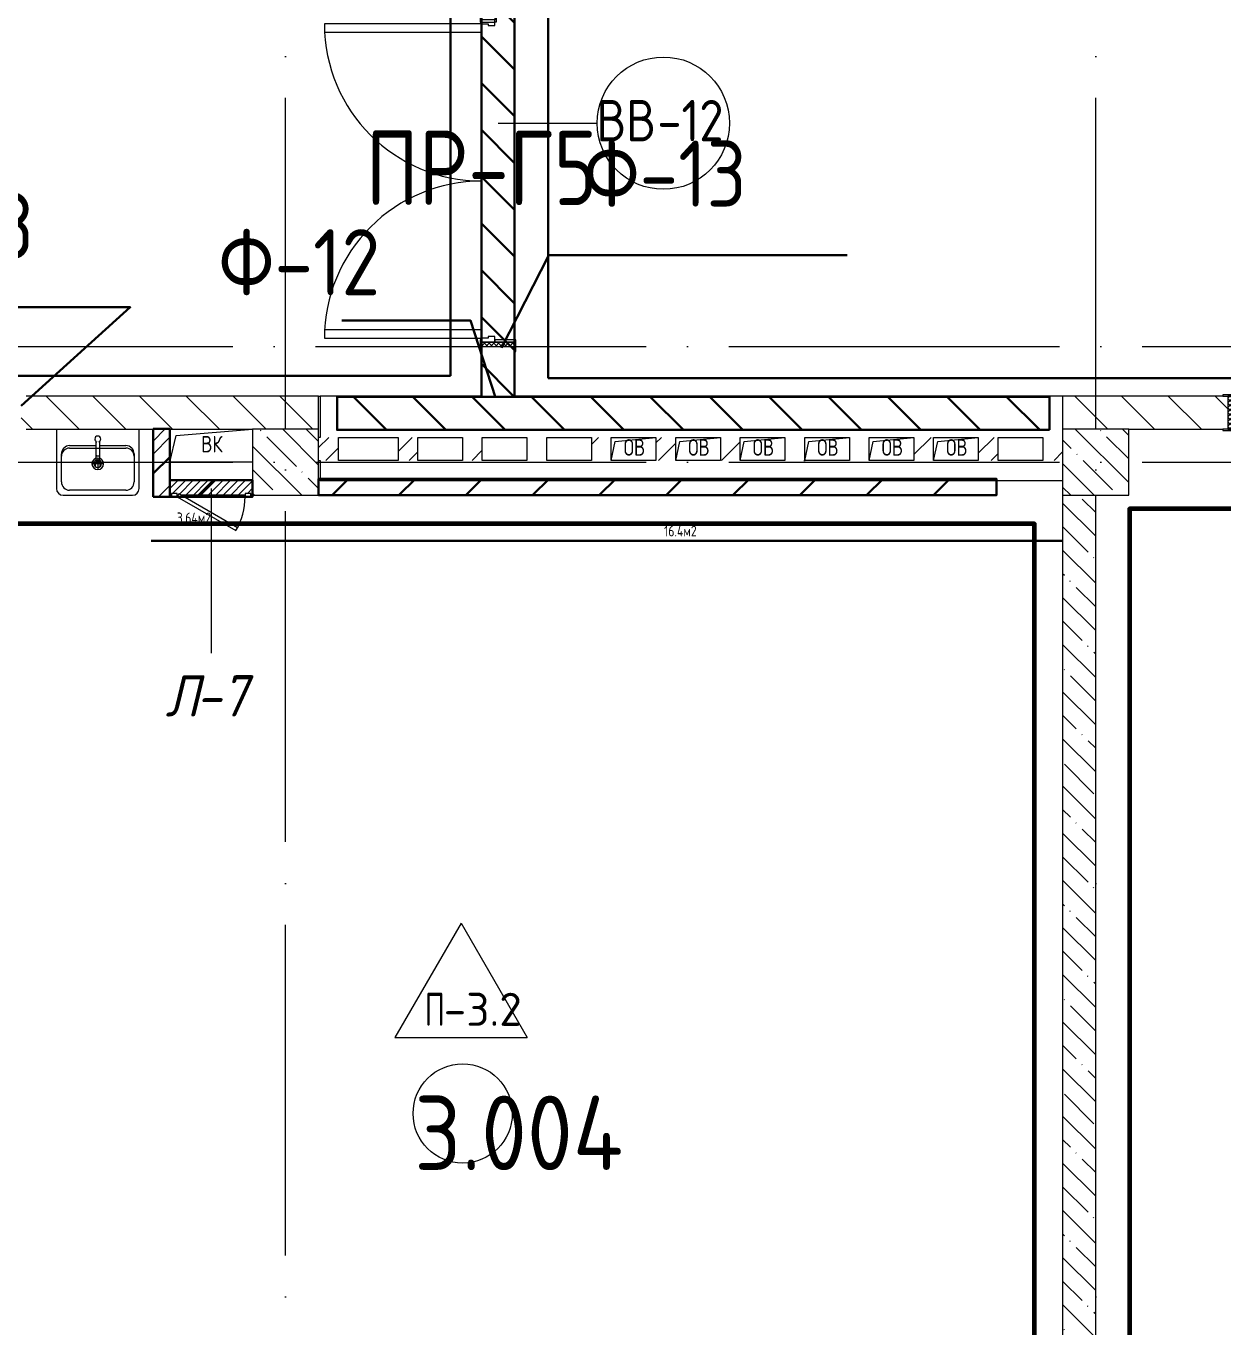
# Model space of a CAD drawing. Header units: millimetres. Extents: x -592259 to 288321, y -552984 to 293768.
# Drawn here: x 26492 to 33732, y -213496 to -205629 of the extents above; entities that cross this region are included whole.
import ezdxf

# ---------------------------------------------------------------- set-up
doc = ezdxf.new("R2010")
doc.units = ezdxf.units.MM
doc.linetypes.add('ADSK_Линия сетки', pattern=[2500, 2000, -250, 0, -250])
for name, color, linetype, lineweight in [('0) блоки', 6, 'Continuous', 30), ('0.3) ПГП 6 вып', 4, 'Continuous', 30), ('2)Фарх готовы', 3, 'Continuous', 30), ('2)Фархверки', 40, 'Continuous', 30), ('3) Перемычки готовы', 3, 'Continuous', 30), ('4) Штукатурка', 6, 'Continuous', 30), ('4.6) Швы', 6, 'Continuous', 30), ('4.7) Штук. 6 вып.', 6, 'Continuous', 30), ('6.1) Шпаклевка 5 вып.', 160, 'Continuous', 60), ('A-AREA-____-IDEN', 250, 'Continuous', 9), ('A-DETL-GENF-OTLN', 250, 'Continuous', 5), ('A-DOOR-____-IDEN', 250, 'Continuous', 9), ('A-DOOR-____-MCUT', 250, 'Continuous', 5), ('A-DOOR-____-OTLN', 250, 'Continuous', 5), ('A-DOOR-FRAM-MCUT', 250, 'Continuous', 5), ('A-DOOR-FRAM-OTLN', 250, 'Continuous', 5), ('A-DOOR-GLAZ-MCUT', 250, 'Continuous', 5), ('A-FLOR-____-IDEN', 250, 'Continuous', 9), ('A-FLOR-____-OTLN', 250, 'Continuous', 9), ('A-GENM-____-MCUT', 250, 'Continuous', 25), ('A-GENM-____-OTLN', 250, 'Continuous', 9), ('A-GLAZ-____-OTLN', 250, 'Continuous', 5), ('A-WALL-____-MCUT', 250, 'Continuous', 13), ('A-WALL-____-PATT', 250, 'Continuous', 13), ('P-SANR-FIXT-OTLN', 250, 'Continuous', 9), ('S-COLS-____-MCUT', 250, 'Continuous', 25), ('S-COLS-____-OTLN', 250, 'Continuous', 9), ('S-GRID-____-OTLN', 250, 'Continuous', 9)]:
    doc.layers.add(name, color=color, linetype=linetype, lineweight=lineweight)
doc.styles.add('GOST Common_1', font='', dxfattribs={"width": 0.9, "height": 250})
doc.styles.add('ISOCPEUR', font='isocpeur.ttf', dxfattribs={"width": 0.8, "height": 100})
doc.styles.add('ISOCPEUR_1', font='isocpeur.ttf', dxfattribs={"width": 0.9, "height": 250})
doc.styles.add('ISOCPEUR_2', font='isocpeur.ttf', dxfattribs={"height": 160})
doc.styles.add('ISOCPEUR_I', font='isocpeui.ttf', dxfattribs={"width": 0.9, "height": 12.5})
doc.styles.add('ISOCPEUR_I_1', font='ГОСТ тип А.ttf', dxfattribs={"height": 2500})
doc.styles.add('А3', font='ГОСТ тип А.ttf')
doc.styles.get('GOST Common_1').set_extended_font_data('GOST Common')
pattern_1 = [(135, (-3188.22, -259241.39), (-141.42136, -141.42136), [])]
pattern_2 = [(45, (-3188.22, -259241.4), (-251.4472, 251.4472), []), (45, (-3188.22, -258860.4), (-251.4472, 251.4472), [])]

# ---------------------------------------------------------------- blocks, each defined once
blk = doc.blocks.new('Раковина_АИ_3D_Рен_МГН_Santek Neo 50 - Раковина 500x400x170-V23-АР1_Маркировочный план 3 этажа')
at = {"layer": 'P-SANR-FIXT-OTLN', "lineweight": 5}
for p, q in [((-250, 25), (-250, -335)), ((250, -335), (250, 25)), ((-170, -75), (-10, -75)), ((-10, -167), (-10, -50.2)), ((10, -50.2), (10, -167)), ((10, -75), (170, -75)), ((-220, -295), (-220, -125)), ((-220, -295), (-220, -139.7)), ((-170, -89.7), (170, -89.7)), ((-5.9, -137), (-7, -137)), ((-7, -137), (-7, -137)), ((-5.9, -137), (5.9, -137)), ((0, -150), (0, -220)), ((7, -137), (5.9, -137)), ((7, -137), (7, -137)), ((220, -125), (220, -295)), ((220, -139.7), (220, -295)), ((35, -185), (-35, -185)), ((-10, -167), (10, -167)), ((-210, -375), (210, -375)), ((170, -345), (-170, -345)), ((170, -345), (-170, -345))]:
    blk.add_line(p, q, dxfattribs=at)
for centre, radius, start, end in [((-170, -125), 50, 90, 180), ((0, -35), 18, 360, 180), ((0, -35), 18, 180, 250.80897), ((0, -35), 18, 289.19103, 360), ((0, -35), 18, 295.19321, 300), ((0, -35), 18, 309.99941, 315), ((0, -35), 18, 324.99969, 330), ((170, -125), 50, 0, 90), ((-170, -139.7), 50, 90, 180), ((0, -185), 35, 0, 180), ((0, -185), 35, 106.67272, 180), ((0, -185), 35, 0, 73.32728), ((170, -139.7), 50, 0, 90), ((0, -185), 35, 180, 0), ((0, -185), 35, 180, 360), ((0, -185), 23, 360, 180), ((0, -185), 23, 115.32987, 180), ((0, -185), 23, 180, 360), ((0, -185), 23, 180, 360), ((0, -185), 23, 360, 64.67013), ((-170, -295), 50, 180, 270), ((-170, -295), 50, 180, 270), ((170, -295), 50, 270, 0), ((170, -295), 50, 270, 0), ((-210, -335), 40, 180, 270), ((210, -335), 40, 270, 0)]:
    blk.add_arc(centre, radius, start, end, dxfattribs=at)
for points in [[(-6.2, -51.9), (-6.1, -51.9), (-6, -52), (-5.9, -52)], [(5.9, -52), (6, -52), (6.1, -51.9), (6.2, -51.9)]]:
    blk.add_open_spline(points, degree=3, dxfattribs=at)
blk = doc.blocks.new('Сифон Orio для МГН - Сифон бутылочный-18345292-АР1_Маркировочный план 3 этажа')
at = {"layer": 'P-SANR-FIXT-OTLN', "lineweight": 5}
for start, end in [(90, 233.74325), (165, 233.74325), (165, 233.74325), (165, 180), (105, 135), (105, 135), (306.25675, 90), (345, 75), (345, 75), (45, 75), (345, 15), (195, 233.74325), (306.25675, 315), (306.25675, 315), (306.25675, 315)]:
    blk.add_arc((0, 0), 16, start, end, dxfattribs=at)
blk = doc.blocks.new('Дверь_СКБ_2Ст_Фрамуга2 - Н_ВВ-3_2500x2600h_Учебные помещения_Фрамуга слева-42054644-АР1_Маркировочный план 3 этажа')
at = {"layer": 'A-DOOR-____-OTLN'}
h = blk.add_hatch(dxfattribs=at)
h.set_pattern_fill('FP_12', color=256, style=0, pattern_type=2)
h.set_pattern_definition([(135, (1051.41, 164.685), (-14.1421, -14.1421), []), (225, (1051.41, 164.685), (14.1421, -14.1421), [])])
h.paths.add_polyline_path([(1237.5, -100), (1262.5, -100), (1262.5, 100), (1237.5, 100), (1237.5, 98)])
at = {"layer": 'A-DOOR-FRAM-OTLN'}
h = blk.add_hatch(dxfattribs=at)
h.set_pattern_fill('FP_13', color=256, style=0, pattern_type=2)
h.set_pattern_definition([(45, (-1071.384, 164.685), (-14.1421, 14.1421), []), (135, (-1071.384, 164.685), (-14.1421, -14.1421), [])])
h.paths.add_polyline_path([(-1212.5, -100), (-1212.5, 100), (-1237.5, 100), (-1237.5, -100)])
at = {"layer": 'A-DOOR-____-MCUT'}
for p, q in [((-1187.5, 1100), (-1187.5, 100)), ((-1137.5, 1100), (-1187.5, 1100)), ((-1137.5, 100), (-1137.5, 1100)), ((-1187.5, 100), (-1137.5, 100))]:
    blk.add_line(p, q, dxfattribs=at)
at = {"layer": 'A-DOOR-____-OTLN'}
for centre, radius, start, end in [((-1197.5, 100), 500, 360, 30), ((-177.5, 100), 520, 150, 180)]:
    blk.add_arc(centre, radius, start, end, dxfattribs=at)
at = {"layer": 'A-DOOR-FRAM-MCUT'}
for p, q in [((-1197.5, 108), (-1267.5, 108)), ((-1267.5, 108), (-1267.5, 100)), ((-1267.5, 100), (-1197.5, 100)), ((-1212.5, 100), (-1237.5, 100)), ((-1237.5, 100), (-1237.5, -100)), ((-1187.5, 100), (-1212.5, 100)), ((-1212.5, 100), (-1212.5, 20)), ((-1212.5, -100), (-1212.5, 100)), ((-1197.5, 100), (-1197.5, 108)), ((-1187.5, 60), (-1187.5, 100)), ((-187.5, 100), (-187.5, 60)), ((-162.5, 100), (-187.5, 100)), ((-177.5, 108), (-177.5, 100)), ((-107.5, 108), (-177.5, 108)), ((-177.5, 100), (-177.5, 20)), ((-62.5, 100), (-162.5, 100)), ((-162.5, 20), (-162.5, 100)), ((-162.5, 20), (-162.5, 100)), ((-117.5, 108), (-117.5, 100)), ((-47.5, 108), (-117.5, 108)), ((-107.5, 100), (-107.5, 108)), ((-62.5, 100), (-62.5, 20)), ((-47.5, 100), (-47.5, 108)), ((-47.5, 100), (-47.5, 20)), ((-47.5, 100), (1237.5, 100)), ((1292.5, 108), (1222.5, 108)), ((1222.5, 108), (1222.5, 100)), ((1222.5, 100), (1222.5, 20)), ((1222.5, 100), (1292.5, 100)), ((1237.5, 100), (1237.5, 20)), ((1262.5, 100), (1237.5, 100)), ((1237.5, 100), (1237.5, -100)), ((1262.5, -100), (1262.5, 100)), ((1292.5, 100), (1292.5, 108)), ((-1212.5, 20), (-1177.5, 20)), ((-1197.5, 20), (-1212.5, 20)), ((-1212.5, 20), (-1212.5, -100)), ((-1197.5, -100), (-1197.5, 20)), ((-1177.5, 60), (-1187.5, 60)), ((-1177.5, 20), (-1177.5, 60)), ((-187.5, 60), (-197.5, 60)), ((-197.5, 60), (-197.5, 20)), ((-197.5, 20), (-162.5, 20)), ((-177.5, 12), (-177.5, 20)), ((-107.5, 12), (-177.5, 12)), ((-62.5, 20), (-162.5, 20)), ((-117.5, 20), (-117.5, 12)), ((-117.5, 12), (-47.5, 12)), ((-107.5, 20), (-107.5, 12)), ((-47.5, 12), (-47.5, 20)), ((1237.5, 20), (-47.5, 20)), ((1237.5, 20), (1222.5, 20)), ((1222.5, 20), (1222.5, -100)), ((1237.5, -100), (1237.5, 20)), ((-1197.5, -100), (-1267.5, -100)), ((-1267.5, -100), (-1267.5, -108)), ((-1267.5, -108), (-1197.5, -108)), ((-1237.5, -100), (-1212.5, -100)), ((-1212.5, -100), (-1197.5, -100)), ((-1197.5, -108), (-1197.5, -100)), ((1222.5, -100), (1237.5, -100)), ((1292.5, -100), (1222.5, -100)), ((1222.5, -100), (1222.5, -108)), ((1222.5, -108), (1292.5, -108)), ((1237.5, -100), (1262.5, -100)), ((1292.5, -108), (1292.5, -100))]:
    blk.add_line(p, q, dxfattribs=at)
at = {"layer": 'A-DOOR-GLAZ-MCUT'}
for p, q in [((1222.5, 70), (-62.5, 70)), ((1222.5, 50), (-62.5, 50))]:
    blk.add_line(p, q, dxfattribs=at)
blk = doc.blocks.new('_Wn_-As_OpeningMEP_floor__Rectangular - _Wn_-As_OpeningMEP_floor__Rectangular-32466847-АР1_Маркировочный план 3 этажа')
at = {"layer": 'A-DETL-GENF-OTLN', "lineweight": 5}
for p, q in [((-250, -50), (-212.2, 112.2)), ((-212.2, 112.2), (250, 150))]:
    blk.add_line(p, q, dxfattribs=at)
blk = doc.blocks.new('_Wn_-As_OpeningMEP_floor__Rectangular - _Wn_-As_OpeningMEP_floor__Rectangular-32466859-АР1_Маркировочный план 3 этажа')
at = {"layer": 'A-DETL-GENF-OTLN', "lineweight": 5}
for p, q in [((-135, -20), (-110.5, 95.5)), ((-110.5, 95.5), (135, 120))]:
    blk.add_line(p, q, dxfattribs=at)
blk = doc.blocks.new('_Wn_-As_OpeningMEP_floor__Rectangular - _Wn_-As_OpeningMEP_floor__Rectangular-V45-АР1_Маркировочный план 3 этажа')
at = {"layer": 'A-DETL-GENF-OTLN', "lineweight": 5}
for p, q in [((-135, -20), (-110.5, 95.5)), ((-110.5, 95.5), (135, 120))]:
    blk.add_line(p, q, dxfattribs=at)
blk = doc.blocks.new('BSC_Колонна _Прямоугольная - 400x400-V54-АР1_Маркировочный план 3 этажа')
at = {"layer": 'S-COLS-____-OTLN', "lineweight": 5}
h = blk.add_hatch(dxfattribs=at)
h.set_pattern_fill('FP_28', color=256, style=0, pattern_type=2)
h.set_pattern_definition([(135, (-31249.98, -50975), (-142.5619, -142.5619), []), (135, (-31107.42, -50975), (-142.5619, -142.5619), [252.016, -50.403, 3.353, -47.05])])
h.paths.add_polyline_path([(-200, -200), (200, -200), (200, 200), (-200, 199.8), (-200, -26.9)])
at = {"layer": 'S-COLS-____-MCUT', "lineweight": 5}
for p, q in [((200, 200), (-200, 200)), ((-200, 200), (-200, -200)), ((200, -200), (200, 200)), ((-200, -200), (200, -200))]:
    blk.add_line(p, q, dxfattribs=at)
blk = doc.blocks.new('BSC_Колонна _Прямоугольная - 400x400-V55-АР1_Маркировочный план 3 этажа')
at = {"layer": 'S-COLS-____-OTLN', "lineweight": 5}
h = blk.add_hatch(dxfattribs=at)
h.set_pattern_fill('FP_29', color=256, style=0, pattern_type=2)
h.set_pattern_definition([(135, (-36149.98, -50975), (-142.5619, -142.5619), []), (135, (-36007.42, -50975), (-142.5619, -142.5619), [252.016, -50.403, 3.353, -47.05])])
h.paths.add_polyline_path([(0, -200), (200, -200), (200, 200), (-200, 200), (-200, -200)])
at = {"layer": 'S-COLS-____-MCUT', "lineweight": 5}
for p, q in [((200, 200), (-200, 200)), ((-200, 200), (-200, -200)), ((200, -200), (200, 200)), ((-200, -200), (200, -200))]:
    blk.add_line(p, q, dxfattribs=at)
blk = doc.blocks.new('Дверь_СКБ_2Ст_Фрамуга2 - Н_ВВ-12_2700x2600h_Коридоры-42028589-АР1_Маркировочный план 3 этажа')
at = {"layer": 'A-DOOR-____-OTLN'}
h = blk.add_hatch(dxfattribs=at)
h.set_pattern_fill('FP_52', color=256, style=0, pattern_type=2)
h.set_pattern_definition([(135, (951.411, 164.685), (-14.1421, -14.1421), []), (225, (951.411, 164.685), (14.1421, -14.1421), [])])
h.paths.add_polyline_path([(1337.5, 60), (1337.5, -100), (1362.5, -100), (1362.5, 100), (1337.5, 100), (1337.5, 98.1)])
at = {"layer": 'A-DOOR-FRAM-OTLN'}
h = blk.add_hatch(dxfattribs=at)
h.set_pattern_fill('FP_53', color=256, style=0, pattern_type=2)
h.set_pattern_definition([(45, (-1171.384, 164.685), (-14.1421, 14.1421), []), (135, (-1171.384, 164.685), (-14.1421, -14.1421), [])])
h.paths.add_polyline_path([(-1337.5, -100), (-1312.5, -100), (-1312.5, 100), (-1337.5, 100)])
at = {"layer": 'A-DOOR-____-MCUT'}
for p, q in [((-1287.5, 1050), (-1287.5, 100)), ((-1237.5, 1050), (-1287.5, 1050)), ((-1237.5, 100), (-1237.5, 1050)), ((612.5, 1050), (562.5, 1050)), ((562.5, 1050), (562.5, 100)), ((612.5, 100), (612.5, 1050)), ((-1287.5, 100), (-1237.5, 100)), ((562.5, 100), (612.5, 100))]:
    blk.add_line(p, q, dxfattribs=at)
at = {"layer": 'A-DOOR-____-OTLN'}
for centre, start, end in [((-1287.5, 100), 0, 90), ((612.5, 100), 90, 180)]:
    blk.add_arc(centre, 950, start, end, dxfattribs=at)
at = {"layer": 'A-DOOR-FRAM-MCUT'}
for p, q in [((-1297.5, 108), (-1367.5, 108)), ((-1367.5, 108), (-1367.5, 100)), ((-1367.5, 100), (-1297.5, 100)), ((-1312.5, 100), (-1337.5, 100)), ((-1337.5, 100), (-1337.5, -100)), ((-1287.5, 100), (-1312.5, 100)), ((-1312.5, 100), (-1312.5, 20)), ((-1312.5, -100), (-1312.5, 100)), ((-1297.5, 100), (-1297.5, 108)), ((-1287.5, 60), (-1287.5, 100)), ((612.5, 100), (612.5, 60)), ((637.5, 100), (612.5, 100)), ((622.5, 108), (622.5, 100)), ((692.5, 108), (622.5, 108)), ((622.5, 100), (622.5, 20)), ((737.5, 100), (637.5, 100)), ((637.5, 20), (637.5, 100)), ((637.5, 20), (637.5, 100)), ((682.5, 108), (682.5, 100)), ((752.5, 108), (682.5, 108)), ((692.5, 100), (692.5, 108)), ((737.5, 100), (737.5, 20)), ((752.5, 100), (752.5, 108)), ((752.5, 100), (752.5, 20)), ((752.5, 100), (1337.5, 100)), ((1392.5, 108), (1322.5, 108)), ((1322.5, 108), (1322.5, 100)), ((1322.5, 100), (1322.5, 20)), ((1322.5, 100), (1392.5, 100)), ((1337.5, 100), (1337.5, 20)), ((1362.5, 100), (1337.5, 100)), ((1337.5, 100), (1337.5, -100)), ((1362.5, -100), (1362.5, 100)), ((1392.5, 100), (1392.5, 108)), ((-1312.5, 20), (-1277.5, 20)), ((-1297.5, 20), (-1312.5, 20)), ((-1312.5, 20), (-1312.5, -100)), ((-1297.5, -100), (-1297.5, 20)), ((-1277.5, 60), (-1287.5, 60)), ((-1277.5, 20), (-1277.5, 60)), ((612.5, 60), (602.5, 60)), ((602.5, 60), (602.5, 20)), ((602.5, 20), (637.5, 20)), ((622.5, 12), (622.5, 20)), ((692.5, 12), (622.5, 12)), ((737.5, 20), (637.5, 20)), ((682.5, 20), (682.5, 12)), ((682.5, 12), (752.5, 12)), ((692.5, 20), (692.5, 12)), ((752.5, 12), (752.5, 20)), ((1337.5, 20), (752.5, 20)), ((1337.5, 20), (1322.5, 20)), ((1322.5, 20), (1322.5, -100)), ((1337.5, -100), (1337.5, 20)), ((-1297.5, -100), (-1367.5, -100)), ((-1367.5, -100), (-1367.5, -108)), ((-1367.5, -108), (-1297.5, -108)), ((-1337.5, -100), (-1312.5, -100)), ((-1312.5, -100), (-1297.5, -100)), ((-1297.5, -108), (-1297.5, -100)), ((1322.5, -100), (1337.5, -100)), ((1392.5, -100), (1322.5, -100)), ((1322.5, -100), (1322.5, -108)), ((1322.5, -108), (1392.5, -108)), ((1337.5, -100), (1362.5, -100)), ((1392.5, -108), (1392.5, -100))]:
    blk.add_line(p, q, dxfattribs=at)
at = {"layer": 'A-DOOR-GLAZ-MCUT'}
for p, q in [((1322.5, 70), (737.5, 70)), ((1322.5, 50), (737.5, 50))]:
    blk.add_line(p, q, dxfattribs=at)
blk = doc.blocks.new('АР_Люк - ЛРС_ВК_500х400_наружный_NCS S 1000-N-V83-АР1_Маркировочный план 3 этажа')
at = {"layer": 'A-DOOR-____-OTLN'}
h = blk.add_hatch(dxfattribs=at)
h.set_pattern_fill('FP_54', color=256, style=0, pattern_type=2)
h.set_pattern_definition([(45, (125, 0), (-22.6274, 22.6274), [])])
h.paths.add_polyline_path([(339.8, 43), (347.3, 43), (347.1, 44.5)])
h.paths.add_polyline_path([(-35.1, 50), (-80, 50), (-80, 30), (-115, 30), (-115, 50), (-125, 50), (-125, -50), (375, -49.8), (374.8, 50), (365, 50), (365, 30), (330, 30), (330, 41), (339.8, 43), (330, 43), (330, 50), (320, 32.7), (290, 50), (193.3, 50)])
at = {"layer": 'A-DETL-GENF-OTLN', "lineweight": 5}
for p, q in [((375, 50), (-125, 50)), ((-125, 50), (-125, -50)), ((375, -50), (375, 50)), ((-125, -50), (375, -50))]:
    blk.add_line(p, q, dxfattribs=at)
at = {"layer": 'A-DOOR-____-MCUT', "lineweight": 5}
for p, q in [((-25.1, 255), (-35.1, 237.7)), ((-35.1, 237.7), (320, 32.7)), ((330, 50), (-25.1, 255)), ((-80, 50), (-115, 50)), ((-115, 50), (-115, 30)), ((-115, 30), (-80, 30)), ((-80, 30), (-80, 50)), ((320, 32.7), (330, 50)), ((365, 50), (330, 50)), ((330, 50), (330, 30)), ((330, 30), (365, 30)), ((365, 30), (365, 50))]:
    blk.add_line(p, q, dxfattribs=at)
blk.add_arc((330, 50), 410, 150, 180, dxfattribs=at)
at = {"layer": 'A-DOOR-____-OTLN'}
blk.add_line((330, 50), (-25.1, 255), dxfattribs=at)
blk = doc.blocks.new('ASML_АР_Отделка Люка - ВО Отделка люков_Грунтовка 0_Шпатлевка 0_Окраска 0_0-42722003-АР1_Маркировочный план 3 этажа')
at = {"layer": 'A-GENM-____-MCUT', "lineweight": 5}
for p, q in [((-240, 3), (-250, 3)), ((-250, 3), (-250, 0)), ((177.1, 3), (-205, 3)), ((205, 3), (201, 3)), ((250, 3), (240, 3)), ((250, 0), (250, 3)), ((-250, 0), (-240, 0)), ((-205, 0), (182.3, 0)), ((199.2, 0), (205, 0)), ((240, 0), (250, 0))]:
    blk.add_line(p, q, dxfattribs=at)
blk = doc.blocks.new('AAR_СКБ_Марка_Помещения_мал - Номер-28977439-АР1_Маркировочный план 3 этажа')
at = {"layer": 'A-AREA-____-IDEN'}
blk.add_circle((-0.028, 0), 3, dxfattribs=at)
blk = doc.blocks.new('AAR_СКБ_Марка_Перекрытия - Марка пола-17325028-АР1_Маркировочный план 3 этажа')
at = {"layer": 'A-FLOR-____-IDEN'}
for p, q in [((0, 6.932), (-4.002, 0)), ((0, 6.932), (4.002, 0)), ((-4.002, 0), (4.002, 0))]:
    blk.add_line(p, q, dxfattribs=at)
blk = doc.blocks.new('ADSK_Марка_Дверь - Типоразмер_ADSK_Марка-30565456-АР1_Маркировочный план 3 этажа')
at = {"layer": 'A-DOOR-____-IDEN'}
blk.add_circle((0, 0), 4, dxfattribs=at)

msp = doc.modelspace()

# ---------------------------------------------------------------- hatches: boundary and pattern name
at = {"layer": '0) блоки'}
h = msp.add_hatch(dxfattribs=at)
h.set_pattern_fill('FP_1', color=256, style=0, pattern_type=2)
h.set_pattern_definition([(135, (-3188.22, -259241.39), (-141.42136, -141.42136), [])])
h.paths.add_polyline_path([(29246.7763, -207866.3886), (29446.7763, -207866.3886), (29446.7763, -204866.3883), (29246.7763, -204866.3883), (29246.7763, -207596.3883)])
h.paths.add_polyline_path([(29446.7763, -204866.3883), (29446.7763, -204566.388), (29246.7763, -204566.388), (29246.7763, -204866.3883)])
h = msp.add_hatch(dxfattribs=at)
h.set_pattern_fill('ANSI31', color=256, scale=80, angle=90)
h.set_pattern_definition([(135, (28830.66, -207870.98), (-179.605, -179.605), [])])
h.paths.add_polyline_path([(32682.7045, -208070.982), (28373.6172, -208070.982), (28373.6172, -207870.982), (32682.7045, -207870.982)])
at = {"layer": '0.3) ПГП 6 вып'}
h = msp.add_hatch(dxfattribs=at)
h.set_pattern_fill('ANSI31', color=4, scale=90)
h.paths.add_polyline_path([(27261.7763, -208475.3892), (27361.7763, -208475.3892), (27361.7763, -208065.4722), (27261.7763, -208065.4722)])
h = msp.add_hatch(dxfattribs=at)
h.set_pattern_fill('ANSI31', color=4, scale=90)
h.paths.add_polyline_path([(27361.7763, -208475.3892), (27861.7983, -208475.3892), (27861.7983, -208375.3892), (27361.7763, -208375.3892)])
h = msp.add_hatch(dxfattribs=at)
h.set_pattern_fill('ANSI31', color=4, scale=90)
h.paths.add_polyline_path([(28261.7544, -208466.3886), (32361.7544, -208466.3886), (32361.7544, -208366.3886), (28261.7544, -208366.3886)])
at = {"layer": 'A-WALL-____-PATT', "lineweight": 15, "true_color": 0x000000}
h = msp.add_hatch(dxfattribs=at)
h.set_pattern_fill('FP_1', color=18, style=0, pattern_type=2)
h.set_pattern_definition(pattern_1)
h.paths.add_polyline_path([(29251.7763, -207866.3886), (29446.7763, -207866.3886), (29446.7763, -207566.3889), (29246.7763, -207566.3889), (29246.7763, -207866.3886)])
h.paths.add_polyline_path([(29246.7763, -204866.3889), (29446.7763, -204866.3889), (29446.7763, -204566.3886), (29246.7763, -204566.3886), (29246.7763, -204836.3889)])
h = msp.add_hatch(dxfattribs=at)
h.set_pattern_fill('FP_1', color=18, style=0, pattern_type=2)
h.set_pattern_definition(pattern_1)
h.paths.add_polyline_path([(26822.3738, -208066.3892), (28261.7544, -208066.3886), (28261.7544, -207866.3892), (26461.7763, -207866.3892), (26461.7763, -208066.3892), (26678.194, -208066.3892)])
h.paths.add_polyline_path([(23761.7763, -208066.3892), (23961.7763, -208066.3892), (23961.7763, -207866.3892), (23361.7763, -207866.3892), (23361.7781, -208066.3886), (23761.7544, -208066.3886)])
h = msp.add_hatch(dxfattribs=at)
h.set_pattern_fill('FP_1', color=18, style=0, pattern_type=2)
h.set_pattern_definition(pattern_1)
h.paths.add_polyline_path([(36770.7821, -208066.3892), (38061.7544, -208066.3886), (38061.7544, -207866.3892), (36261.7544, -207866.3892), (36261.7544, -208066.3892), (36626.6022, -208066.3892)])
h.paths.add_polyline_path([(33310.4662, -208066.3892), (33761.7544, -208066.3892), (33761.7544, -207866.3892), (32761.7544, -207866.3892), (32761.7574, -208066.3886), (33161.7544, -208066.3886)])
h = msp.add_hatch(dxfattribs=at)
h.set_pattern_fill('FP_9', color=18, style=0, pattern_type=2)
h.set_pattern_definition([(45, (-3188.22, -259241.4), (-224.5064, 224.5064), []), (45, (-3108.85, -259241.4), (0, 449.0128), []), (45, (-3267.6, -259241.4), (0, 449.0128), [])])
h.paths.add_polyline_path([(27267.9393, -208475.3892), (27361.5742, -208475.3892), (27361.728, -208066.3892), (27261.7763, -208066.3892), (27262.5423, -208475.3892)])
h = msp.add_hatch(dxfattribs=at)
h.set_pattern_fill('FP_2', color=18, style=0, pattern_type=2)
h.set_pattern_definition(pattern_2)
h.paths.add_polyline_path([(28381.7544, -208256.3886), (28381.7544, -208116.3886), (28261.7544, -208116.3886), (28261.7544, -208256.3886), (28271.7544, -208256.3886)])
h = msp.add_hatch(dxfattribs=at)
h.set_pattern_fill('FP_2', color=18, style=0, pattern_type=2)
h.set_pattern_definition(pattern_2)
h.paths.add_polyline_path([(28741.7763, -208256.3886), (28861.7763, -208256.3886), (28861.7763, -208116.3886), (28741.7763, -208116.3886), (28741.7763, -208205.5591)])
h = msp.add_hatch(dxfattribs=at)
h.set_pattern_fill('FP_2', color=18, style=0, pattern_type=2)
h.set_pattern_definition(pattern_2)
h.paths.add_polyline_path([(29251.7763, -208256.3886), (29251.7763, -208116.3886), (29131.7763, -208116.3886), (29131.7763, -208256.3886)])
h = msp.add_hatch(dxfattribs=at)
h.set_pattern_fill('FP_2', color=18, style=0, pattern_type=2)
h.set_pattern_definition(pattern_2)
h.paths.add_polyline_path([(29911.7763, -208256.3886), (30031.7763, -208256.3882), (30031.7763, -208116.3886), (29911.7763, -208116.3916), (29911.7763, -208124.6835)])
h = msp.add_hatch(dxfattribs=at)
h.set_pattern_fill('FP_2', color=18, style=0, pattern_type=2)
h.set_pattern_definition(pattern_2)
h.paths.add_polyline_path([(30301.7763, -208256.3886), (30421.7763, -208256.3886), (30421.7763, -208116.3886), (30301.7763, -208116.3886), (30301.7763, -208231.7732)])
h = msp.add_hatch(dxfattribs=at)
h.set_pattern_fill('FP_2', color=18, style=0, pattern_type=2)
h.set_pattern_definition(pattern_2)
h.paths.add_polyline_path([(30811.7763, -208256.3886), (30811.7763, -208116.3886), (30691.7763, -208116.3886), (30691.7763, -208256.3882)])
h.paths.add_polyline_path([(30811.7763, -208256.3886), (30811.7709, -208256.3882), (30691.7763, -208256.3882)])
h = msp.add_hatch(dxfattribs=at)
h.set_pattern_fill('FP_2', color=18, style=0, pattern_type=2)
h.set_pattern_definition(pattern_2)
h.paths.add_polyline_path([(31081.7764, -208256.3886), (31201.7763, -208256.3886), (31201.7763, -208116.3886), (31081.7767, -208116.3886), (31081.7763, -208165.8391)])
h = msp.add_hatch(dxfattribs=at)
h.set_pattern_fill('FP_2', color=18, style=0, pattern_type=2)
h.set_pattern_definition(pattern_2)
h.paths.add_polyline_path([(31861.7764, -208256.3886), (31981.7742, -208256.3882), (31981.7763, -208116.3886), (31861.7768, -208116.3886), (31861.7763, -208154.8512)])
h = msp.add_hatch(dxfattribs=at)
h.set_pattern_fill('FP_2', color=18, style=0, pattern_type=2)
h.set_pattern_definition(pattern_2)
h.paths.add_polyline_path([(32251.9404, -208256.3886), (32371.7763, -208256.3886), (32371.7763, -208116.3886), (32251.7763, -208116.3886), (32251.7764, -208256.3886)])
h = msp.add_hatch(dxfattribs=at)
h.set_pattern_fill('FP_2', color=18, style=0, pattern_type=2)
h.set_pattern_definition(pattern_2)
h.paths.add_polyline_path([(32761.7544, -208256.3886), (32761.7544, -208116.3886), (32641.7763, -208116.3886), (32641.7763, -208256.3882), (32661.7763, -208256.3882)])
h = msp.add_hatch(dxfattribs=at)
h.set_pattern_fill('FP_24', color=18, style=0, pattern_type=2)
h.set_pattern_definition([(135, (-3188.22, -259241.39), (-142.5612, -142.5612), []), (135, (-3045.66, -259241.39), (-142.5612, -142.5612), [252.016, -50.403, 3.353, -47.05])])
h.paths.add_polyline_path([(32961.7763, -215516.3886), (32961.7763, -208466.3892), (32761.7763, -208466.3892), (32761.7763, -215516.3886)])

# ---------------------------------------------------------------- linework, layer by layer
at = {"layer": '0) блоки'}
for p, q in [((29246.7763, -207866.3886), (29246.7763, -204566.388)), ((29446.7763, -207866.3886), (29446.7763, -204566.388))]:
    msp.add_line(p, q, dxfattribs=at)
msp.add_lwpolyline([(32682.7045, -208070.982), (28373.6172, -208070.982), (28373.6172, -207870.982), (32682.7045, -207870.982)], close=True, dxfattribs=at)
at = {"layer": '0.3) ПГП 6 вып'}
for points in [[(27261.7763, -208475.3892), (27361.7763, -208475.3892), (27361.7763, -208065.4722), (27261.7763, -208065.4722)], [(27361.7763, -208475.3892), (27861.7983, -208475.3892), (27861.7983, -208375.3892), (27361.7763, -208375.3892)], [(28261.7544, -208466.3886), (32361.7544, -208466.3886), (32361.7544, -208366.3886), (28261.7544, -208366.3886)]]:
    msp.add_lwpolyline(points, close=True, dxfattribs=at)
at = {"layer": '2)Фарх готовы'}
for points in [[(29368.0808, -207574.9411), (29653.7343, -207013.6892), (31458.2337, -207013.6892)], [(26462.5858, -207926.3706), (27121.7698, -207329.9382), (25342.8207, -207329.9382)], [(29331.5246, -207875.7531), (29181.0506, -207410.2715), (29102.3938, -207410.2715), (28402.3938, -207410.2715)]]:
    msp.add_lwpolyline(points, dxfattribs=at)
at = {"layer": '4) Штукатурка'}
for p, q in [((29649.1241, -201095.8858), (29649.1241, -207758.4176)), ((29058.6779, -204850.8119), (29058.6779, -207745.3052)), ((29058.6779, -207745.3052), (-2915.9711, -207745.3052)), ((29649.1241, -207758.4176), (50060.3055, -207758.4176))]:
    msp.add_line(p, q, dxfattribs=at)
at = {"layer": '4.6) Швы'}
for points in [[(27478.9267, -207745.3052), (28722.7312, -207745.3052)], [(32468.0211, -207758.4176), (33711.8256, -207758.4176)]]:
    msp.add_lwpolyline(points, dxfattribs=at)
at = {"layer": '4.7) Штук. 6 вып.'}
msp.add_lwpolyline([(27249.303, -208742.1778), (32761.7763, -208742.1778)], dxfattribs=at)
at = {"layer": '6.1) Шпаклевка 5 вып.'}
for points in [[(33167.2025, -215597.9895), (41807.1457, -215597.9895), (41807.1457, -208548.6865), (33167.2025, -208548.6865)], [(23959.1466, -215604.9895), (32591.0548, -215604.9895), (32591.0548, -208639.2829), (23959.1466, -208639.2829)]]:
    msp.add_lwpolyline(points, close=True, dxfattribs=at)
at = {"layer": 'A-DOOR-____-IDEN', "color": 18, "true_color": 0x000000}
for p, q in [((29346.7763, -206216.3889), (29941.3189, -206216.3889)), ((27611.5742, -208425.3892), (27611.5742, -209420.8657))]:
    msp.add_line(p, q, dxfattribs=at)
at = {"layer": 'A-FLOR-____-OTLN', "color": 18, "lineweight": 5, "true_color": 0x000000}
for p, q in [((29246.7763, -207466.3889), (29246.7763, -205666.3889)), ((29246.7763, -205666.3889), (29246.7763, -207466.3889)), ((28261.7544, -207866.3892), (28271.7544, -207866.3892)), ((27861.7544, -208266.3886), (27361.7763, -208266.3886)), ((28271.7544, -208376.3886), (28261.7544, -208376.3886))]:
    msp.add_line(p, q, dxfattribs=at)
at = {"layer": 'A-WALL-____-MCUT', "color": 18, "lineweight": 15, "true_color": 0x000000}
for p, q in [((29246.7763, -207596.3889), (29246.7763, -207866.3886)), ((29446.7763, -207866.3886), (29446.7763, -207596.3889)), ((28261.7544, -207866.3892), (26491.7763, -207866.3892)), ((28261.7544, -208066.3886), (28261.7544, -207866.3892)), ((29246.7763, -207866.3886), (28271.7544, -207866.3886)), ((28271.7544, -207866.3886), (28271.7544, -208116.3886)), ((29246.7763, -207866.3886), (29446.7763, -207866.3886)), ((32761.7544, -207866.3886), (29446.7763, -207866.3886)), ((32761.7544, -207866.3886), (32761.7544, -208066.3886)), ((33731.7544, -207866.3892), (32761.7544, -207866.3892)), ((26491.7763, -208066.3892), (27861.7544, -208066.3892)), ((27261.7763, -208066.3892), (27261.7763, -208475.3892)), ((27361.7763, -208375.3892), (27361.7763, -208066.3892)), ((33161.7544, -208066.3892), (33731.7544, -208066.3892)), ((28271.7544, -208116.3886), (28261.7544, -208116.3886)), ((28381.7544, -208116.3886), (28741.7763, -208116.3886)), ((28381.7544, -208256.3886), (28381.7544, -208116.3886)), ((28741.7763, -208116.3886), (28741.7763, -208256.3886)), ((28861.7763, -208116.3886), (29131.7763, -208116.3886)), ((28861.7763, -208256.3886), (28861.7763, -208116.3886)), ((29131.7763, -208116.3886), (29131.7763, -208256.3886)), ((29251.7763, -208116.3886), (29521.7763, -208116.3886)), ((29251.7763, -208256.3886), (29251.7763, -208116.3886)), ((29521.7763, -208116.3886), (29521.7763, -208256.3886)), ((29641.7763, -208116.3886), (29911.7763, -208116.3886)), ((29641.7763, -208256.3886), (29641.7763, -208116.3886)), ((29911.7763, -208116.3886), (29911.7763, -208256.3886)), ((30031.7763, -208116.3886), (30301.7763, -208116.3886)), ((30031.7763, -208256.3886), (30031.7763, -208116.3886)), ((30301.7763, -208116.3886), (30301.7763, -208256.3886)), ((30421.7763, -208256.3886), (30421.7763, -208116.3886)), ((30421.7763, -208116.3886), (30691.7763, -208116.3886)), ((30691.7763, -208116.3886), (30691.7763, -208256.3886)), ((30811.7763, -208256.3886), (30811.7763, -208116.3886)), ((30811.7763, -208116.3886), (31081.7763, -208116.3886)), ((31081.7763, -208116.3886), (31081.7763, -208256.3886)), ((31201.7763, -208256.3886), (31201.7763, -208116.3886)), ((31201.7763, -208116.3886), (31471.7763, -208116.3886)), ((31471.7763, -208116.3886), (31471.7763, -208256.3886)), ((31591.7763, -208256.3886), (31591.7763, -208116.3886)), ((31591.7763, -208116.3886), (31861.7763, -208116.3886)), ((31861.7763, -208116.3886), (31861.7763, -208256.3886)), ((31981.7763, -208256.3886), (31981.7763, -208116.3886)), ((31981.7763, -208116.3886), (32251.7763, -208116.3886)), ((32251.7763, -208116.3886), (32251.7763, -208256.3886)), ((32371.7763, -208256.3886), (32371.7763, -208116.3886)), ((32371.7763, -208116.3886), (32641.7763, -208116.3886)), ((32641.7763, -208116.3886), (32641.7763, -208256.3886)), ((28261.7544, -208256.3886), (28271.7544, -208256.3886)), ((28271.7544, -208256.3886), (28271.7544, -208376.3886)), ((28741.7763, -208256.3886), (28381.7544, -208256.3886)), ((29131.7763, -208256.3886), (28861.7763, -208256.3886)), ((29521.7763, -208256.3886), (29251.7763, -208256.3886)), ((29911.7763, -208256.3886), (29641.7763, -208256.3886)), ((30301.7763, -208256.3886), (30031.7763, -208256.3886)), ((30691.7763, -208256.3886), (30421.7763, -208256.3886)), ((31081.7763, -208256.3886), (30811.7763, -208256.3886)), ((31471.7763, -208256.3886), (31201.7763, -208256.3886)), ((31861.7763, -208256.3886), (31591.7763, -208256.3886)), ((32251.7763, -208256.3886), (31981.7763, -208256.3886)), ((32641.7763, -208256.3886), (32371.7763, -208256.3886)), ((27861.7763, -208375.3892), (27361.7763, -208375.3892)), ((28271.7544, -208376.3886), (32761.7544, -208376.3886)), ((27261.7763, -208475.3892), (27371.5742, -208475.3892)), ((27446.5742, -208475.3892), (27816.5742, -208475.3892)), ((27851.5742, -208475.3892), (27861.7763, -208475.3892)), ((27861.7763, -208475.3892), (27861.7763, -208466.3886)), ((32761.7763, -208466.3892), (32761.7763, -215516.3886)), ((32961.7763, -215516.3886), (32961.7763, -208466.3892))]:
    msp.add_line(p, q, dxfattribs=at)
at = {"layer": 'S-GRID-____-OTLN', "color": 18, "linetype": 'ADSK_Линия сетки', "true_color": 0x000000}
for p, q in [((28061.7763, -220563.733), (28061.7763, -199653.1503)), ((32961.7763, -220563.733), (32961.7763, -199653.1503)), ((-6757.7749, -207566.3886), (70471.963, -207566.3886)), ((-6757.7749, -208266.3886), (70471.963, -208266.3886))]:
    msp.add_line(p, q, dxfattribs=at)

# ---------------------------------------------------------------- block references
at = {"layer": 'A-AREA-____-IDEN', "color": 18, "true_color": 0x000000, "xscale": 99.99999999999993, "yscale": 99.99999999999993, "zscale": 99.99999999999993}
msp.add_blockref('AAR_СКБ_Марка_Помещения_мал - Номер-28977439-АР1_Маркировочный план 3 этажа', (29135.8254, -212205.0818), dxfattribs=at)
at = {"layer": 'A-DOOR-____-IDEN', "color": 18, "true_color": 0x000000, "xscale": 99.99999999999993, "yscale": 99.99999999999993, "zscale": 99.99999999999993}
msp.add_blockref('ADSK_Марка_Дверь - Типоразмер_ADSK_Марка-30565456-АР1_Маркировочный план 3 этажа', (30346.7763, -206216.3889), dxfattribs=at)
at = {"layer": 'A-DOOR-____-OTLN', "color": 18, "true_color": 0x000000}
for name, p, rotation in [('Дверь_СКБ_2Ст_Фрамуга2 - Н_ВВ-12_2700x2600h_Коридоры-42028589-АР1_Маркировочный план 3 этажа', (29346.7763, -206228.8889), 89.99999999999993), ('АР_Люк - ЛРС_ВК_500х400_наружный_NCS S 1000-N-V83-АР1_Маркировочный план 3 этажа', (27736.5742, -208425.3892), 180)]:
    msp.add_blockref(name, p, dxfattribs=dict(at, rotation=rotation))
msp.add_blockref('Дверь_СКБ_2Ст_Фрамуга2 - Н_ВВ-3_2500x2600h_Учебные помещения_Фрамуга слева-42054644-АР1_Маркировочный план 3 этажа', (34999.2544, -207966.3892), dxfattribs=at)
at = {"layer": 'A-FLOR-____-IDEN', "color": 18, "true_color": 0x000000, "xscale": 99.99999999999993, "yscale": 99.99999999999993, "zscale": 99.99999999999993}
msp.add_blockref('AAR_СКБ_Марка_Перекрытия - Марка пола-17325028-АР1_Маркировочный план 3 этажа', (29123.7346, -211746.6321), dxfattribs=at)
at = {"layer": 'A-GENM-____-OTLN', "color": 18, "lineweight": 5, "true_color": 0x000000, "rotation": 180}
msp.add_blockref('ASML_АР_Отделка Люка - ВО Отделка люков_Грунтовка 0_Шпатлевка 0_Окраска 0_0-42722003-АР1_Маркировочный план 3 этажа', (27611.5742, -208465.3892), dxfattribs=at)
at = {"layer": 'A-GLAZ-____-OTLN', "color": 18, "true_color": 0x000000}
for name, p in [('_Wn_-As_OpeningMEP_floor__Rectangular - _Wn_-As_OpeningMEP_floor__Rectangular-32466847-АР1_Маркировочный план 3 этажа', (27611.7763, -208216.3886)), ('_Wn_-As_OpeningMEP_floor__Rectangular - _Wn_-As_OpeningMEP_floor__Rectangular-32466859-АР1_Маркировочный план 3 этажа', (30166.7763, -208236.3889)), ('_Wn_-As_OpeningMEP_floor__Rectangular - _Wn_-As_OpeningMEP_floor__Rectangular-V45-АР1_Маркировочный план 3 этажа', (30556.7763, -208236.388)), ('_Wn_-As_OpeningMEP_floor__Rectangular - _Wn_-As_OpeningMEP_floor__Rectangular-V45-АР1_Маркировочный план 3 этажа', (30946.7763, -208236.388)), ('_Wn_-As_OpeningMEP_floor__Rectangular - _Wn_-As_OpeningMEP_floor__Rectangular-V45-АР1_Маркировочный план 3 этажа', (31336.7763, -208236.388)), ('_Wn_-As_OpeningMEP_floor__Rectangular - _Wn_-As_OpeningMEP_floor__Rectangular-V45-АР1_Маркировочный план 3 этажа', (31726.7763, -208236.388)), ('_Wn_-As_OpeningMEP_floor__Rectangular - _Wn_-As_OpeningMEP_floor__Rectangular-V45-АР1_Маркировочный план 3 этажа', (32116.7763, -208236.388))]:
    msp.add_blockref(name, p, dxfattribs=at)
at = {"layer": 'P-SANR-FIXT-OTLN', "color": 18, "lineweight": 5, "true_color": 0x000000}
for name, p in [('Раковина_АИ_3D_Рен_МГН_Santek Neo 50 - Раковина 500x400x170-V23-АР1_Маркировочный план 3 этажа', (26925.7763, -208091.3778)), ('Сифон Orio для МГН - Сифон бутылочный-18345292-АР1_Маркировочный план 3 этажа', (26925.7763, -208284.3892))]:
    msp.add_blockref(name, p, dxfattribs=at)
at = {"layer": 'S-COLS-____-OTLN', "color": 18, "lineweight": 5, "true_color": 0x000000}
for name, p in [('BSC_Колонна _Прямоугольная - 400x400-V54-АР1_Маркировочный план 3 этажа', (28061.7544, -208266.3886)), ('BSC_Колонна _Прямоугольная - 400x400-V55-АР1_Маркировочный план 3 этажа', (32961.7544, -208266.3886))]:
    msp.add_blockref(name, p, dxfattribs=at)

# ---------------------------------------------------------------- texts
at = {"layer": '0.3) ПГП 6 вып', "char_height": 63.81659, "attachment_point": 1, "style": 'А3'}
for s, insert in [('3.64м2', (27403.5444, -208570.9963)), ('16.4м2', (30351.1241, -208651.1651))]:
    msp.add_mtext_dynamic_manual_height_columns(s, width=1367.025343, gutter_width=319.083, heights=[0], dxfattribs=dict(at, insert=insert))
at = {"layer": '2)Фарх готовы', "char_height": 400, "width": 526.708687, "attachment_point": 1, "style": 'GOST Common_1'}
for s, insert in [('Ф-13', (29864.1822, -206321.9342)), ('Ф-13', (25553.2687, -206638.1832)), ('Ф-12', (27655.4882, -206857.3401))]:
    msp.add_mtext(s, dxfattribs=dict(at, insert=insert))
at = {"layer": '2)Фархверки', "char_height": 100, "width": 160.3375, "attachment_point": 1, "style": 'ISOCPEUR'}
for s, insert in [('ВК', (27551.7974, -208107.4331)), ('ОВ', (30106.7974, -208127.4334)), ('ОВ', (30496.7974, -208127.4325)), ('ОВ', (30886.7974, -208127.4325)), ('ОВ', (31276.7974, -208127.4325)), ('ОВ', (31666.7974, -208127.4325)), ('ОВ', (32056.7974, -208127.4325))]:
    msp.add_mtext(s, dxfattribs=dict(at, insert=insert))
at = {"layer": '3) Перемычки готовы', "insert": (28546.7988, -206261.8082), "char_height": 450, "width": 333.502, "attachment_point": 1, "style": 'ISOCPEUR_I_1'}
msp.add_mtext('ПР-Г5', dxfattribs=at)
at = {"layer": 'A-AREA-____-IDEN', "color": 18, "true_color": 0x000000, "insert": (28839.925, -212097.5963), "char_height": 450, "width": 673.4175, "attachment_point": 1, "style": 'ISOCPEUR_1'}
msp.add_mtext('3.004', dxfattribs=at)
at = {"layer": 'A-DOOR-____-IDEN', "color": 18, "true_color": 0x000000, "char_height": 250, "attachment_point": 1}
for s, insert, width, style in [('ВВ', (29941.3189, -206075.9383), 447.341625, 'GOST Common_1'), ('-12', (30310.4127, -206075.9383), 526.708687, 'GOST Common_1'), ('\\fISOCPEUR|b0|i1|c204|p34|;\\W.9;Л', (27334.7935, -209554.5115), 223.670812, 'ISOCPEUR_I'), ('-7', (27519.3404, -209554.5115), 404.0505, 'ISOCPEUR_I')]:
    msp.add_mtext(s, dxfattribs=dict(at, insert=insert, width=width, style=style))
at = {"layer": 'A-FLOR-____-IDEN', "color": 18, "true_color": 0x000000, "char_height": 200, "attachment_point": 1, "style": 'ISOCPEUR_2'}
for s, insert, width in [('\\fISOCPEUR|b0|i0|c204|p34|;\\W.7;П', (28902.3996, -211475.2463), 140.295312), ('-3.2', (29018.1548, -211475.2463), 420.885937)]:
    msp.add_mtext(s, dxfattribs=dict(at, insert=insert, width=width))

doc.saveas('drawing.dxf')
